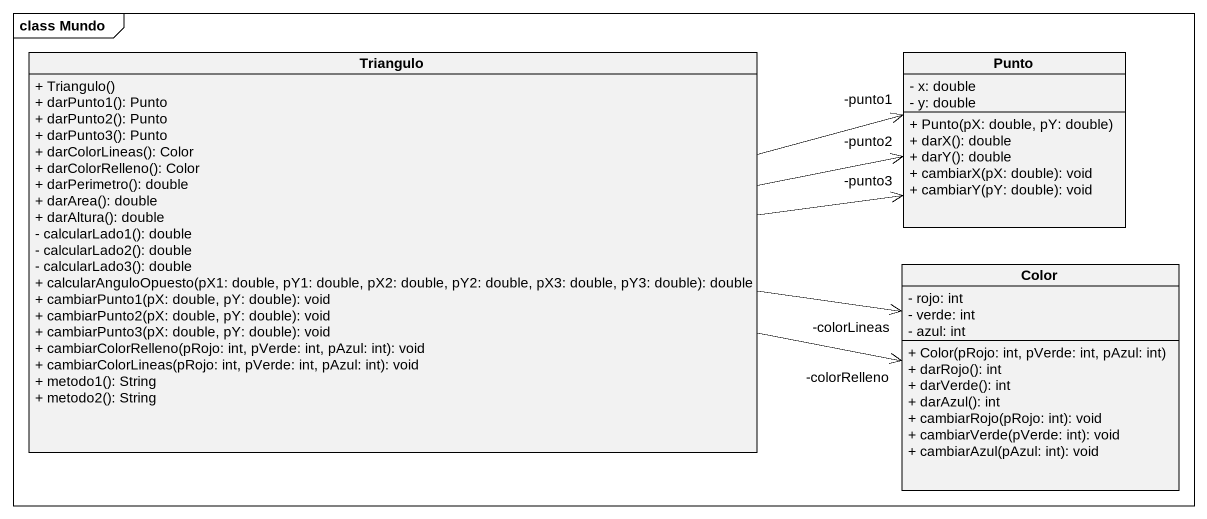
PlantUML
@startuml
mainframe class Mundo
hide circle
hide empty members
skinparam classAttributeIconSize 0
class Triangulo {
  + Triangulo()
  + darPunto1(): Punto
  + darPunto2(): Punto
  + darPunto3(): Punto
  + darColorLineas(): Color
  + darColorRelleno(): Color
  + darPerimetro(): double
  + darArea(): double
  + darAltura(): double
  - calcularLado1(): double
  - calcularLado2(): double
  - calcularLado3(): double
  + calcularAnguloOpuesto(pX1: double, pY1: double, pX2: double, pY2: double, pX3: double, pY3: double): double
  + cambiarPunto1(pX: double, pY: double): void
  + cambiarPunto2(pX: double, pY: double): void
  + cambiarPunto3(pX: double, pY: double): void
  + cambiarColorRelleno(pRojo: int, pVerde: int, pAzul: int): void
  + cambiarColorLineas(pRojo: int, pVerde: int, pAzul: int): void
  + metodo1(): String
  + metodo2(): String
}
class Punto {
  - x: double
  - y: double
  + Punto(pX: double, pY: double)
  + darX(): double
  + darY(): double
  + cambiarX(pX: double): void
  + cambiarY(pY: double): void
}
class Color {
  - rojo: int
  - verde: int
  - azul: int
  + Color(pRojo: int, pVerde: int, pAzul: int)
  + darRojo(): int
  + darVerde(): int
  + darAzul(): int
  + cambiarRojo(pRojo: int): void
  + cambiarVerde(pVerde: int): void
  + cambiarAzul(pAzul: int): void
}
Triangulo -right-> "-punto1" Punto
Triangulo -right-> "-punto2" Punto
Triangulo -right-> "-punto3" Punto
Triangulo -right-> "-colorLineas" Color
Triangulo -right-> "-colorRelleno" Color
@enduml
